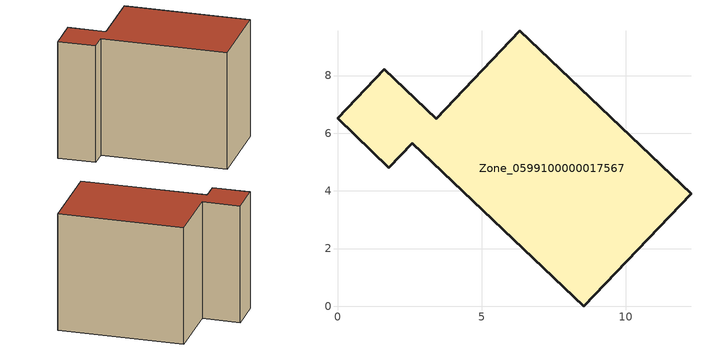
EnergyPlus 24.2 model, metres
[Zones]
Zone_0599100000017567
 floor ground (C_G): 2.6,5.65 1.78,4.8 0,6.51 1.62,8.21 3.42,6.5 6.33,9.55 12.26,3.9 8.54,0 z2.03
 wall outside (C_F): 3.42,6.5 1.62,8.21 0,6.51 1.78,4.8 2.6,5.65 8.54,0 12.26,3.9 6.33,9.55 3.42,6.5 z2.03:9.95
 roof outside (C_R): 12.26,3.9 6.33,9.55 3.42,6.5 1.62,8.21 0,6.51 1.78,4.8 2.6,5.65 8.54,0 z9.95
[BUILDING]
Pand.0599100000017567: North Axis=0; Terrain=City; Loads Convergence Tolerance Value=0.04; Temperature Convergence Tolerance Value=0.4; Solar Distribution=FullExterior; Maximum Number of Warmup Days=25; Minimum Number of Warmup Days=1
[Site:Location]
Rotterdam.The.Hague.AP_ZH_NLD Design_Conditions: Latitude=51.96; Longitude=4.45; Time Zone=1; Elevation=-4.5
[SITE:GROUNDTEMPERATURE:BUILDINGSURFACE]
18, 18, 18, 18, 18, 18, 18, 18, 18, 18, 18, 18
[MATERIAL] Thermal Absorptance=0.9; Solar Absorptance=0.7; Visible Absorptance=0.7
Name | Roughness | Thickness | Conductivity | Density | Specific Heat
G.TI.1975-1991 | MediumSmooth | 0.15 | 0.288461 | 540 | 1210
F.TI.1975-1991 | Rough | 0.3 | 0.230769 | 1920 | 840
R.TI.1975-1991 | MediumRough | 0.2 | 0.153846 | 1500 | 1000
[CONSTRUCTION]
C_G: G.TI.1975-1991
C_F: F.TI.1975-1991
C_R: R.TI.1975-1991
[ZONE]
Zone_0599100000017567: Type=1; Multiplier=1; Ceiling Height=Autocalculate; Volume=Autocalculate; Floor Area=autocalculate; Part of Total Floor Area=Yes
[ZONEINFILTRATION:DESIGNFLOWRATE]
Infil_Zone_0599100000017567: Zone or ZoneList or Space or SpaceList=Zone_0599100000017567; Schedule=AlwaysOn; Design Flow Rate Calculation Method=Flow/Area; Flow Rate per Floor Area=0.003; Constant Term Coefficient=1; Temperature Term Coefficient=0; Velocity Term Coefficient=0; Velocity Squared Term Coefficient=0
[HVACTEMPLATE:ZONE:IDEALLOADSAIRSYSTEM]
Zone_0599100000017567: Maximum Heating Supply Air Temperature=50; Minimum Cooling Supply Air Temperature=13; Maximum Heating Supply Air Humidity Ratio=0.0156; Minimum Cooling Supply Air Humidity Ratio=0.0077; Heating Limit=NoLimit; Cooling Limit=NoLimit; Dehumidification Control Type=ConstantSensibleHeatRatio; Cooling Sensible Heat Ratio=0.7; Dehumidification Setpoint=60; Humidification Control Type=None; Humidification Setpoint=30; Outdoor Air Method=None; Outdoor Air Flow Rate per Person=0.00944; Outdoor Air Flow Rate per Zone Floor Area=0; Outdoor Air Flow Rate per Zone=0; Demand Controlled Ventilation Type=None; Outdoor Air Economizer Type=NoEconomizer; Heat Recovery Type=None; Sensible Heat Recovery Effectiveness=0.7; Latent Heat Recovery Effectiveness=0.65
[ZONECONTROL:THERMOSTAT]
ThermostatControl_Zone_0599100000017567: Zone or ZoneList=Zone_0599100000017567; Control Type Schedule=DualSetpointControlType; Control 1=Thermostat_Zone_0599100000017567; Temperature Difference Between Cutout And Setpoint=0
[THERMOSTATSETPOINT:DUALSETPOINT]
Thermostat_Zone_0599100000017567: Heating Setpoint Temperature Schedule=HeatingSetpoint_Zone_0599100000017567; Cooling Setpoint Temperature Schedule=CoolingSetpoint_Zone_0599100000017567
[SCHEDULE:COMPACT]
HeatingSetpoint_Zone_0599100000017567: Through: 12/31, For: AllDays, Until: 24:00, 21
CoolingSetpoint_Zone_0599100000017567: Through: 12/31, For: AllDays, Until: 24:00, 24
DualSetpointControlType: Through: 12/31, For: AllDays, Until: 24:00, 4
AlwaysOn: Through: 12/31, For: AllDays, Until: 24:00, 1
